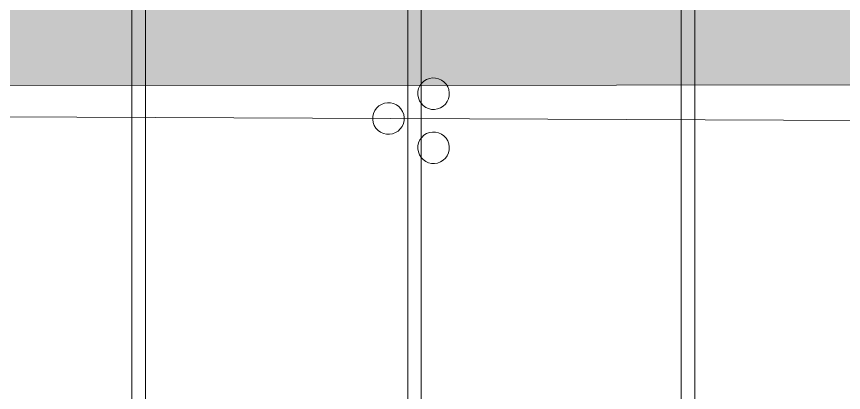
# Model space of a CAD drawing. Header units: inches. Extents: x -10671 to 1761, y -674 to 7170.
# Drawn here: x -8331.2 to -7963.9, y 5463.4 to 5630.2 of the extents above; entities that cross this region are included whole.
import ezdxf

# ---------------------------------------------------------------- set-up
doc = ezdxf.new("R2010")
doc.units = ezdxf.units.IN
doc.header["$LTSCALE"] = 19.2
doc.header["$MEASUREMENT"] = 0
doc.layers.add('Venue-Ceiling-HVAC', color=7, linetype='Continuous', lineweight=5, true_color=0xbbbbbb)
doc.layers.add('Venue-Rigging Steel-High', color=7, linetype='Continuous', lineweight=5, true_color=0x800000)
doc.layers.add('Venue-Ceiling-Lights', color=7, linetype='Continuous', lineweight=5)
doc.layers.add('Venue-Ceiling-Lights Circuits', color=7, linetype='Continuous', lineweight=5)

# ---------------------------------------------------------------- blocks, each defined once
blk = doc.blocks.new('Group-1320-1')
at = {"layer": 'Venue-Ceiling-Lights', "color": 12, "linetype": 'Continuous', "lineweight": 5, "true_color": 0xdd0000}
for points, invisible_edges in [([(-8152.96, 5595.51, 372.05), (-8150.24, 5601.52, 372.05), (-8146.44, 5602.95, 372.05), (-8152.96, 5595.51, 372.05)], 15), ([(-8145.52, 5588.98, 372.05), (-8152.96, 5595.51, 372.05), (-8146.44, 5602.95, 372.05), (-8145.52, 5588.98, 372.05)], 15), ([(-8146.44, 5602.95, 360.05), (-8150.24, 5601.52, 360.05), (-8152.96, 5595.51, 360.05), (-8146.44, 5602.95, 360.05)], 15), ([(-8138.99, 5596.42, 360.05), (-8146.44, 5602.95, 360.05), (-8152.96, 5595.51, 360.05), (-8138.99, 5596.42, 360.05)], 15), ([(-8150.24, 5601.52, 372.05), (-8149.08, 5602.24, 372.05), (-8146.44, 5602.95, 372.05), (-8150.24, 5601.52, 372.05)], 14), ([(-8146.44, 5602.95, 360.05), (-8149.08, 5602.24, 360.05), (-8150.24, 5601.52, 360.05), (-8146.44, 5602.95, 360.05)], 13), ([(-8149.08, 5602.24, 372.05), (-8147.79, 5602.73, 372.05), (-8146.44, 5602.95, 372.05), (-8149.08, 5602.24, 372.05)], 12), ([(-8146.44, 5602.95, 360.05), (-8147.79, 5602.73, 360.05), (-8149.08, 5602.24, 360.05), (-8146.44, 5602.95, 360.05)], 12), ([(-8146.44, 5602.95, 372.05), (-8145.07, 5602.91, 372.05), (-8142.48, 5602.03, 372.05), (-8146.44, 5602.95, 372.05)], 14), ([(-8146.44, 5602.95, 372.05), (-8142.48, 5602.03, 372.05), (-8140.43, 5600.23, 372.05), (-8146.44, 5602.95, 372.05)], 15), ([(-8146.44, 5602.95, 372.05), (-8140.43, 5600.23, 372.05), (-8138.99, 5596.42, 372.05), (-8146.44, 5602.95, 372.05)], 15), ([(-8146.44, 5602.95, 372.05), (-8138.99, 5596.42, 372.05), (-8145.52, 5588.98, 372.05), (-8146.44, 5602.95, 372.05)], 15), ([(-8142.48, 5602.03, 360.05), (-8145.07, 5602.91, 360.05), (-8146.44, 5602.95, 360.05), (-8142.48, 5602.03, 360.05)], 13), ([(-8140.43, 5600.23, 360.05), (-8142.48, 5602.03, 360.05), (-8146.44, 5602.95, 360.05), (-8140.43, 5600.23, 360.05)], 15), ([(-8138.99, 5596.42, 360.05), (-8140.43, 5600.23, 360.05), (-8146.44, 5602.95, 360.05), (-8138.99, 5596.42, 360.05)], 15), ([(-8145.07, 5602.91, 372.05), (-8143.73, 5602.6, 372.05), (-8142.48, 5602.03, 372.05), (-8145.07, 5602.91, 372.05)], 12), ([(-8142.48, 5602.03, 360.05), (-8143.73, 5602.6, 360.05), (-8145.07, 5602.91, 360.05), (-8142.48, 5602.03, 360.05)], 12), ([(-8152.96, 5595.51, 372.05), (-8152.04, 5599.47, 372.05), (-8150.24, 5601.52, 372.05), (-8152.96, 5595.51, 372.05)], 15), ([(-8150.24, 5601.52, 360.05), (-8152.04, 5599.47, 360.05), (-8152.96, 5595.51, 360.05), (-8150.24, 5601.52, 360.05)], 15), ([(-8152.96, 5595.51, 372.05), (-8152.92, 5596.88, 372.05), (-8152.04, 5599.47, 372.05), (-8152.96, 5595.51, 372.05)], 14), ([(-8152.04, 5599.47, 360.05), (-8152.92, 5596.88, 360.05), (-8152.96, 5595.51, 360.05), (-8152.04, 5599.47, 360.05)], 13), ([(-8152.92, 5596.88, 372.05), (-8152.61, 5598.22, 372.05), (-8152.04, 5599.47, 372.05), (-8152.92, 5596.88, 372.05)], 12), ([(-8152.04, 5599.47, 360.05), (-8152.61, 5598.22, 360.05), (-8152.92, 5596.88, 360.05), (-8152.04, 5599.47, 360.05)], 12), ([(-8152.04, 5599.47, 372.05), (-8151.24, 5600.58, 372.05), (-8150.24, 5601.52, 372.05), (-8152.04, 5599.47, 372.05)], 12), ([(-8150.24, 5601.52, 360.05), (-8151.24, 5600.58, 360.05), (-8152.04, 5599.47, 360.05), (-8150.24, 5601.52, 360.05)], 12), ([(-8142.48, 5602.03, 372.05), (-8141.36, 5601.23, 372.05), (-8140.43, 5600.23, 372.05), (-8142.48, 5602.03, 372.05)], 12), ([(-8140.43, 5600.23, 360.05), (-8141.36, 5601.23, 360.05), (-8142.48, 5602.03, 360.05), (-8140.43, 5600.23, 360.05)], 12), ([(-8140.43, 5600.23, 372.05), (-8139.7, 5599.06, 372.05), (-8138.99, 5596.42, 372.05), (-8140.43, 5600.23, 372.05)], 14), ([(-8138.99, 5596.42, 360.05), (-8139.7, 5599.06, 360.05), (-8140.43, 5600.23, 360.05), (-8138.99, 5596.42, 360.05)], 13), ([(-8139.7, 5599.06, 372.05), (-8139.22, 5597.78, 372.05), (-8138.99, 5596.42, 372.05), (-8139.7, 5599.06, 372.05)], 12), ([(-8138.99, 5596.42, 360.05), (-8139.22, 5597.78, 360.05), (-8139.7, 5599.06, 360.05), (-8138.99, 5596.42, 360.05)], 12), ([(-8152.96, 5595.51, 360.05), (-8145.52, 5588.98, 360.05), (-8138.99, 5596.42, 360.05), (-8152.96, 5595.51, 360.05)], 15), ([(-8152.26, 5592.87, 372.05), (-8152.74, 5594.15, 372.05), (-8152.96, 5595.51, 372.05), (-8152.26, 5592.87, 372.05)], 12), ([(-8151.53, 5591.71, 372.05), (-8152.26, 5592.87, 372.05), (-8152.96, 5595.51, 372.05), (-8151.53, 5591.71, 372.05)], 14), ([(-8145.52, 5588.98, 372.05), (-8151.53, 5591.71, 372.05), (-8152.96, 5595.51, 372.05), (-8145.52, 5588.98, 372.05)], 15), ([(-8152.96, 5595.51, 360.05), (-8152.74, 5594.15, 360.05), (-8152.26, 5592.87, 360.05), (-8152.96, 5595.51, 360.05)], 12), ([(-8152.96, 5595.51, 360.05), (-8152.26, 5592.87, 360.05), (-8151.53, 5591.71, 360.05), (-8152.96, 5595.51, 360.05)], 13), ([(-8152.96, 5595.51, 360.05), (-8151.53, 5591.71, 360.05), (-8145.52, 5588.98, 360.05), (-8152.96, 5595.51, 360.05)], 15), ([(-8138.99, 5596.42, 372.05), (-8141.72, 5590.41, 372.05), (-8145.52, 5588.98, 372.05), (-8138.99, 5596.42, 372.05)], 15), ([(-8145.52, 5588.98, 360.05), (-8141.72, 5590.41, 360.05), (-8138.99, 5596.42, 360.05), (-8145.52, 5588.98, 360.05)], 15), ([(-8138.99, 5596.42, 372.05), (-8139.92, 5592.47, 372.05), (-8141.72, 5590.41, 372.05), (-8138.99, 5596.42, 372.05)], 15), ([(-8141.72, 5590.41, 360.05), (-8139.92, 5592.47, 360.05), (-8138.99, 5596.42, 360.05), (-8141.72, 5590.41, 360.05)], 15), ([(-8138.99, 5596.42, 372.05), (-8139.04, 5595.05, 372.05), (-8139.92, 5592.47, 372.05), (-8138.99, 5596.42, 372.05)], 14), ([(-8139.92, 5592.47, 360.05), (-8139.04, 5595.05, 360.05), (-8138.99, 5596.42, 360.05), (-8139.92, 5592.47, 360.05)], 13), ([(-8173, 5584.51, 372.05), (-8170.28, 5590.52, 372.05), (-8166.47, 5591.95, 372.05), (-8173, 5584.51, 372.05)], 15), ([(-8165.56, 5577.98, 372.05), (-8173, 5584.51, 372.05), (-8166.47, 5591.95, 372.05), (-8165.56, 5577.98, 372.05)], 15), ([(-8166.47, 5591.95, 360.05), (-8170.28, 5590.52, 360.05), (-8173, 5584.51, 360.05), (-8166.47, 5591.95, 360.05)], 15), ([(-8159.03, 5585.42, 360.05), (-8166.47, 5591.95, 360.05), (-8173, 5584.51, 360.05), (-8159.03, 5585.42, 360.05)], 15), ([(-8170.28, 5590.52, 372.05), (-8169.11, 5591.24, 372.05), (-8166.47, 5591.95, 372.05), (-8170.28, 5590.52, 372.05)], 14), ([(-8166.47, 5591.95, 360.05), (-8169.11, 5591.24, 360.05), (-8170.28, 5590.52, 360.05), (-8166.47, 5591.95, 360.05)], 13), ([(-8169.11, 5591.24, 372.05), (-8167.83, 5591.73, 372.05), (-8166.47, 5591.95, 372.05), (-8169.11, 5591.24, 372.05)], 12), ([(-8166.47, 5591.95, 360.05), (-8167.83, 5591.73, 360.05), (-8169.11, 5591.24, 360.05), (-8166.47, 5591.95, 360.05)], 12), ([(-8166.47, 5591.95, 372.05), (-8165.1, 5591.91, 372.05), (-8162.51, 5591.03, 372.05), (-8166.47, 5591.95, 372.05)], 14), ([(-8166.47, 5591.95, 372.05), (-8162.51, 5591.03, 372.05), (-8160.46, 5589.23, 372.05), (-8166.47, 5591.95, 372.05)], 15), ([(-8166.47, 5591.95, 372.05), (-8160.46, 5589.23, 372.05), (-8159.03, 5585.42, 372.05), (-8166.47, 5591.95, 372.05)], 15), ([(-8166.47, 5591.95, 372.05), (-8159.03, 5585.42, 372.05), (-8165.56, 5577.98, 372.05), (-8166.47, 5591.95, 372.05)], 15), ([(-8162.51, 5591.03, 360.05), (-8165.1, 5591.91, 360.05), (-8166.47, 5591.95, 360.05), (-8162.51, 5591.03, 360.05)], 13), ([(-8160.46, 5589.23, 360.05), (-8162.51, 5591.03, 360.05), (-8166.47, 5591.95, 360.05), (-8160.46, 5589.23, 360.05)], 15), ([(-8159.03, 5585.42, 360.05), (-8160.46, 5589.23, 360.05), (-8166.47, 5591.95, 360.05), (-8159.03, 5585.42, 360.05)], 15), ([(-8165.1, 5591.91, 372.05), (-8163.76, 5591.6, 372.05), (-8162.51, 5591.03, 372.05), (-8165.1, 5591.91, 372.05)], 12), ([(-8162.51, 5591.03, 360.05), (-8163.76, 5591.6, 360.05), (-8165.1, 5591.91, 360.05), (-8162.51, 5591.03, 360.05)], 12), ([(-8149.48, 5589.9, 372.05), (-8150.59, 5590.7, 372.05), (-8151.53, 5591.71, 372.05), (-8149.48, 5589.9, 372.05)], 12), ([(-8145.52, 5588.98, 372.05), (-8149.48, 5589.9, 372.05), (-8151.53, 5591.71, 372.05), (-8145.52, 5588.98, 372.05)], 15), ([(-8151.53, 5591.71, 360.05), (-8150.59, 5590.7, 360.05), (-8149.48, 5589.9, 360.05), (-8151.53, 5591.71, 360.05)], 12), ([(-8151.53, 5591.71, 360.05), (-8149.48, 5589.9, 360.05), (-8145.52, 5588.98, 360.05), (-8151.53, 5591.71, 360.05)], 15), ([(-8139.92, 5592.47, 372.05), (-8140.72, 5591.35, 372.05), (-8141.72, 5590.41, 372.05), (-8139.92, 5592.47, 372.05)], 12), ([(-8141.72, 5590.41, 360.05), (-8140.72, 5591.35, 360.05), (-8139.92, 5592.47, 360.05), (-8141.72, 5590.41, 360.05)], 12), ([(-8139.04, 5595.05, 372.05), (-8139.35, 5593.72, 372.05), (-8139.92, 5592.47, 372.05), (-8139.04, 5595.05, 372.05)], 12), ([(-8139.92, 5592.47, 360.05), (-8139.35, 5593.72, 360.05), (-8139.04, 5595.05, 360.05), (-8139.92, 5592.47, 360.05)], 12), ([(-8173, 5584.51, 372.05), (-8172.08, 5588.47, 372.05), (-8170.28, 5590.52, 372.05), (-8173, 5584.51, 372.05)], 15), ([(-8170.28, 5590.52, 360.05), (-8172.08, 5588.47, 360.05), (-8173, 5584.51, 360.05), (-8170.28, 5590.52, 360.05)], 15), ([(-8173, 5584.51, 372.05), (-8172.95, 5585.88, 372.05), (-8172.08, 5588.47, 372.05), (-8173, 5584.51, 372.05)], 14), ([(-8172.08, 5588.47, 360.05), (-8172.95, 5585.88, 360.05), (-8173, 5584.51, 360.05), (-8172.08, 5588.47, 360.05)], 13), ([(-8172.95, 5585.88, 372.05), (-8172.64, 5587.22, 372.05), (-8172.08, 5588.47, 372.05), (-8172.95, 5585.88, 372.05)], 12), ([(-8172.08, 5588.47, 360.05), (-8172.64, 5587.22, 360.05), (-8172.95, 5585.88, 360.05), (-8172.08, 5588.47, 360.05)], 12), ([(-8172.08, 5588.47, 372.05), (-8171.28, 5589.58, 372.05), (-8170.28, 5590.52, 372.05), (-8172.08, 5588.47, 372.05)], 12), ([(-8170.28, 5590.52, 360.05), (-8171.28, 5589.58, 360.05), (-8172.08, 5588.47, 360.05), (-8170.28, 5590.52, 360.05)], 12), ([(-8162.51, 5591.03, 372.05), (-8161.4, 5590.23, 372.05), (-8160.46, 5589.23, 372.05), (-8162.51, 5591.03, 372.05)], 12), ([(-8160.46, 5589.23, 360.05), (-8161.4, 5590.23, 360.05), (-8162.51, 5591.03, 360.05), (-8160.46, 5589.23, 360.05)], 12), ([(-8160.46, 5589.23, 372.05), (-8159.74, 5588.06, 372.05), (-8159.03, 5585.42, 372.05), (-8160.46, 5589.23, 372.05)], 14), ([(-8159.03, 5585.42, 360.05), (-8159.74, 5588.06, 360.05), (-8160.46, 5589.23, 360.05), (-8159.03, 5585.42, 360.05)], 13), ([(-8159.74, 5588.06, 372.05), (-8159.25, 5586.78, 372.05), (-8159.03, 5585.42, 372.05), (-8159.74, 5588.06, 372.05)], 12), ([(-8159.03, 5585.42, 360.05), (-8159.25, 5586.78, 360.05), (-8159.74, 5588.06, 360.05), (-8159.03, 5585.42, 360.05)], 12), ([(-8146.89, 5589.03, 372.05), (-8148.23, 5589.34, 372.05), (-8149.48, 5589.9, 372.05), (-8146.89, 5589.03, 372.05)], 12), ([(-8145.52, 5588.98, 372.05), (-8146.89, 5589.03, 372.05), (-8149.48, 5589.9, 372.05), (-8145.52, 5588.98, 372.05)], 14), ([(-8149.48, 5589.9, 360.05), (-8148.23, 5589.34, 360.05), (-8146.89, 5589.03, 360.05), (-8149.48, 5589.9, 360.05)], 12), ([(-8149.48, 5589.9, 360.05), (-8146.89, 5589.03, 360.05), (-8145.52, 5588.98, 360.05), (-8149.48, 5589.9, 360.05)], 13), ([(-8141.72, 5590.41, 372.05), (-8142.88, 5589.69, 372.05), (-8145.52, 5588.98, 372.05), (-8141.72, 5590.41, 372.05)], 14), ([(-8145.52, 5588.98, 360.05), (-8142.88, 5589.69, 360.05), (-8141.72, 5590.41, 360.05), (-8145.52, 5588.98, 360.05)], 13), ([(-8142.88, 5589.69, 372.05), (-8144.17, 5589.21, 372.05), (-8145.52, 5588.98, 372.05), (-8142.88, 5589.69, 372.05)], 12), ([(-8145.52, 5588.98, 360.05), (-8144.17, 5589.21, 360.05), (-8142.88, 5589.69, 360.05), (-8145.52, 5588.98, 360.05)], 12), ([(-8173, 5584.51, 360.05), (-8165.56, 5577.98, 360.05), (-8159.03, 5585.42, 360.05), (-8173, 5584.51, 360.05)], 15), ([(-8172.29, 5581.87, 372.05), (-8172.78, 5583.15, 372.05), (-8173, 5584.51, 372.05), (-8172.29, 5581.87, 372.05)], 12), ([(-8171.57, 5580.71, 372.05), (-8172.29, 5581.87, 372.05), (-8173, 5584.51, 372.05), (-8171.57, 5580.71, 372.05)], 14), ([(-8165.56, 5577.98, 372.05), (-8171.57, 5580.71, 372.05), (-8173, 5584.51, 372.05), (-8165.56, 5577.98, 372.05)], 15), ([(-8173, 5584.51, 360.05), (-8172.78, 5583.15, 360.05), (-8172.29, 5581.87, 360.05), (-8173, 5584.51, 360.05)], 12), ([(-8173, 5584.51, 360.05), (-8172.29, 5581.87, 360.05), (-8171.57, 5580.71, 360.05), (-8173, 5584.51, 360.05)], 13), ([(-8173, 5584.51, 360.05), (-8171.57, 5580.71, 360.05), (-8165.56, 5577.98, 360.05), (-8173, 5584.51, 360.05)], 15), ([(-8159.03, 5585.42, 372.05), (-8161.75, 5579.41, 372.05), (-8165.56, 5577.98, 372.05), (-8159.03, 5585.42, 372.05)], 15), ([(-8165.56, 5577.98, 360.05), (-8161.75, 5579.41, 360.05), (-8159.03, 5585.42, 360.05), (-8165.56, 5577.98, 360.05)], 15), ([(-8159.03, 5585.42, 372.05), (-8159.95, 5581.47, 372.05), (-8161.75, 5579.41, 372.05), (-8159.03, 5585.42, 372.05)], 15), ([(-8161.75, 5579.41, 360.05), (-8159.95, 5581.47, 360.05), (-8159.03, 5585.42, 360.05), (-8161.75, 5579.41, 360.05)], 15), ([(-8159.03, 5585.42, 372.05), (-8159.07, 5584.05, 372.05), (-8159.95, 5581.47, 372.05), (-8159.03, 5585.42, 372.05)], 14), ([(-8159.95, 5581.47, 360.05), (-8159.07, 5584.05, 360.05), (-8159.03, 5585.42, 360.05), (-8159.95, 5581.47, 360.05)], 13), ([(-8169.51, 5578.9, 372.05), (-8170.63, 5579.7, 372.05), (-8171.57, 5580.71, 372.05), (-8169.51, 5578.9, 372.05)], 12), ([(-8165.56, 5577.98, 372.05), (-8169.51, 5578.9, 372.05), (-8171.57, 5580.71, 372.05), (-8165.56, 5577.98, 372.05)], 15), ([(-8171.57, 5580.71, 360.05), (-8170.63, 5579.7, 360.05), (-8169.51, 5578.9, 360.05), (-8171.57, 5580.71, 360.05)], 12), ([(-8171.57, 5580.71, 360.05), (-8169.51, 5578.9, 360.05), (-8165.56, 5577.98, 360.05), (-8171.57, 5580.71, 360.05)], 15), ([(-8159.95, 5581.47, 372.05), (-8160.75, 5580.35, 372.05), (-8161.75, 5579.41, 372.05), (-8159.95, 5581.47, 372.05)], 12), ([(-8161.75, 5579.41, 360.05), (-8160.75, 5580.35, 360.05), (-8159.95, 5581.47, 360.05), (-8161.75, 5579.41, 360.05)], 12), ([(-8159.07, 5584.05, 372.05), (-8159.39, 5582.72, 372.05), (-8159.95, 5581.47, 372.05), (-8159.07, 5584.05, 372.05)], 12), ([(-8159.95, 5581.47, 360.05), (-8159.39, 5582.72, 360.05), (-8159.07, 5584.05, 360.05), (-8159.95, 5581.47, 360.05)], 12), ([(-8166.93, 5578.03, 372.05), (-8168.26, 5578.34, 372.05), (-8169.51, 5578.9, 372.05), (-8166.93, 5578.03, 372.05)], 12), ([(-8165.56, 5577.98, 372.05), (-8166.93, 5578.03, 372.05), (-8169.51, 5578.9, 372.05), (-8165.56, 5577.98, 372.05)], 14), ([(-8169.51, 5578.9, 360.05), (-8168.26, 5578.34, 360.05), (-8166.93, 5578.03, 360.05), (-8169.51, 5578.9, 360.05)], 12), ([(-8169.51, 5578.9, 360.05), (-8166.93, 5578.03, 360.05), (-8165.56, 5577.98, 360.05), (-8169.51, 5578.9, 360.05)], 13), ([(-8161.75, 5579.41, 372.05), (-8162.92, 5578.69, 372.05), (-8165.56, 5577.98, 372.05), (-8161.75, 5579.41, 372.05)], 14), ([(-8165.56, 5577.98, 360.05), (-8162.92, 5578.69, 360.05), (-8161.75, 5579.41, 360.05), (-8165.56, 5577.98, 360.05)], 13), ([(-8162.92, 5578.69, 372.05), (-8164.2, 5578.21, 372.05), (-8165.56, 5577.98, 372.05), (-8162.92, 5578.69, 372.05)], 12), ([(-8165.56, 5577.98, 360.05), (-8164.2, 5578.21, 360.05), (-8162.92, 5578.69, 360.05), (-8165.56, 5577.98, 360.05)], 12), ([(-8152.96, 5571.51, 372.05), (-8150.24, 5577.52, 372.05), (-8146.44, 5578.95, 372.05), (-8152.96, 5571.51, 372.05)], 15), ([(-8145.52, 5564.98, 372.05), (-8152.96, 5571.51, 372.05), (-8146.44, 5578.95, 372.05), (-8145.52, 5564.98, 372.05)], 15), ([(-8146.44, 5578.95, 360.05), (-8150.24, 5577.52, 360.05), (-8152.96, 5571.51, 360.05), (-8146.44, 5578.95, 360.05)], 15), ([(-8138.99, 5572.42, 360.05), (-8146.44, 5578.95, 360.05), (-8152.96, 5571.51, 360.05), (-8138.99, 5572.42, 360.05)], 15), ([(-8152.96, 5571.51, 372.05), (-8152.04, 5575.47, 372.05), (-8150.24, 5577.52, 372.05), (-8152.96, 5571.51, 372.05)], 15), ([(-8150.24, 5577.52, 360.05), (-8152.04, 5575.47, 360.05), (-8152.96, 5571.51, 360.05), (-8150.24, 5577.52, 360.05)], 15), ([(-8152.04, 5575.47, 372.05), (-8151.24, 5576.58, 372.05), (-8150.24, 5577.52, 372.05), (-8152.04, 5575.47, 372.05)], 12), ([(-8150.24, 5577.52, 360.05), (-8151.24, 5576.58, 360.05), (-8152.04, 5575.47, 360.05), (-8150.24, 5577.52, 360.05)], 12), ([(-8150.24, 5577.52, 372.05), (-8149.08, 5578.24, 372.05), (-8146.44, 5578.95, 372.05), (-8150.24, 5577.52, 372.05)], 14), ([(-8146.44, 5578.95, 360.05), (-8149.08, 5578.24, 360.05), (-8150.24, 5577.52, 360.05), (-8146.44, 5578.95, 360.05)], 13), ([(-8149.08, 5578.24, 372.05), (-8147.79, 5578.73, 372.05), (-8146.44, 5578.95, 372.05), (-8149.08, 5578.24, 372.05)], 12), ([(-8146.44, 5578.95, 360.05), (-8147.79, 5578.73, 360.05), (-8149.08, 5578.24, 360.05), (-8146.44, 5578.95, 360.05)], 12), ([(-8146.44, 5578.95, 372.05), (-8145.07, 5578.91, 372.05), (-8142.48, 5578.03, 372.05), (-8146.44, 5578.95, 372.05)], 14), ([(-8146.44, 5578.95, 372.05), (-8142.48, 5578.03, 372.05), (-8140.43, 5576.23, 372.05), (-8146.44, 5578.95, 372.05)], 15), ([(-8146.44, 5578.95, 372.05), (-8140.43, 5576.23, 372.05), (-8138.99, 5572.42, 372.05), (-8146.44, 5578.95, 372.05)], 15), ([(-8146.44, 5578.95, 372.05), (-8138.99, 5572.42, 372.05), (-8145.52, 5564.98, 372.05), (-8146.44, 5578.95, 372.05)], 15), ([(-8142.48, 5578.03, 360.05), (-8145.07, 5578.91, 360.05), (-8146.44, 5578.95, 360.05), (-8142.48, 5578.03, 360.05)], 13), ([(-8140.43, 5576.23, 360.05), (-8142.48, 5578.03, 360.05), (-8146.44, 5578.95, 360.05), (-8140.43, 5576.23, 360.05)], 15), ([(-8138.99, 5572.42, 360.05), (-8140.43, 5576.23, 360.05), (-8146.44, 5578.95, 360.05), (-8138.99, 5572.42, 360.05)], 15), ([(-8145.07, 5578.91, 372.05), (-8143.73, 5578.6, 372.05), (-8142.48, 5578.03, 372.05), (-8145.07, 5578.91, 372.05)], 12), ([(-8142.48, 5578.03, 360.05), (-8143.73, 5578.6, 360.05), (-8145.07, 5578.91, 360.05), (-8142.48, 5578.03, 360.05)], 12), ([(-8142.48, 5578.03, 372.05), (-8141.36, 5577.23, 372.05), (-8140.43, 5576.23, 372.05), (-8142.48, 5578.03, 372.05)], 12), ([(-8140.43, 5576.23, 360.05), (-8141.36, 5577.23, 360.05), (-8142.48, 5578.03, 360.05), (-8140.43, 5576.23, 360.05)], 12), ([(-8152.96, 5571.51, 372.05), (-8152.92, 5572.88, 372.05), (-8152.04, 5575.47, 372.05), (-8152.96, 5571.51, 372.05)], 14), ([(-8152.04, 5575.47, 360.05), (-8152.92, 5572.88, 360.05), (-8152.96, 5571.51, 360.05), (-8152.04, 5575.47, 360.05)], 13), ([(-8152.92, 5572.88, 372.05), (-8152.61, 5574.22, 372.05), (-8152.04, 5575.47, 372.05), (-8152.92, 5572.88, 372.05)], 12), ([(-8152.04, 5575.47, 360.05), (-8152.61, 5574.22, 360.05), (-8152.92, 5572.88, 360.05), (-8152.04, 5575.47, 360.05)], 12), ([(-8140.43, 5576.23, 372.05), (-8139.7, 5575.06, 372.05), (-8138.99, 5572.42, 372.05), (-8140.43, 5576.23, 372.05)], 14), ([(-8138.99, 5572.42, 360.05), (-8139.7, 5575.06, 360.05), (-8140.43, 5576.23, 360.05), (-8138.99, 5572.42, 360.05)], 13), ([(-8139.7, 5575.06, 372.05), (-8139.22, 5573.78, 372.05), (-8138.99, 5572.42, 372.05), (-8139.7, 5575.06, 372.05)], 12), ([(-8138.99, 5572.42, 360.05), (-8139.22, 5573.78, 360.05), (-8139.7, 5575.06, 360.05), (-8138.99, 5572.42, 360.05)], 12), ([(-8152.96, 5571.51, 360.05), (-8145.52, 5564.98, 360.05), (-8138.99, 5572.42, 360.05), (-8152.96, 5571.51, 360.05)], 15), ([(-8152.26, 5568.87, 372.05), (-8152.74, 5570.15, 372.05), (-8152.96, 5571.51, 372.05), (-8152.26, 5568.87, 372.05)], 12), ([(-8151.53, 5567.71, 372.05), (-8152.26, 5568.87, 372.05), (-8152.96, 5571.51, 372.05), (-8151.53, 5567.71, 372.05)], 14), ([(-8145.52, 5564.98, 372.05), (-8151.53, 5567.71, 372.05), (-8152.96, 5571.51, 372.05), (-8145.52, 5564.98, 372.05)], 15), ([(-8152.96, 5571.51, 360.05), (-8152.74, 5570.15, 360.05), (-8152.26, 5568.87, 360.05), (-8152.96, 5571.51, 360.05)], 12), ([(-8152.96, 5571.51, 360.05), (-8152.26, 5568.87, 360.05), (-8151.53, 5567.71, 360.05), (-8152.96, 5571.51, 360.05)], 13), ([(-8152.96, 5571.51, 360.05), (-8151.53, 5567.71, 360.05), (-8145.52, 5564.98, 360.05), (-8152.96, 5571.51, 360.05)], 15), ([(-8138.99, 5572.42, 372.05), (-8141.72, 5566.41, 372.05), (-8145.52, 5564.98, 372.05), (-8138.99, 5572.42, 372.05)], 15), ([(-8145.52, 5564.98, 360.05), (-8141.72, 5566.41, 360.05), (-8138.99, 5572.42, 360.05), (-8145.52, 5564.98, 360.05)], 15), ([(-8138.99, 5572.42, 372.05), (-8139.92, 5568.47, 372.05), (-8141.72, 5566.41, 372.05), (-8138.99, 5572.42, 372.05)], 15), ([(-8141.72, 5566.41, 360.05), (-8139.92, 5568.47, 360.05), (-8138.99, 5572.42, 360.05), (-8141.72, 5566.41, 360.05)], 15), ([(-8138.99, 5572.42, 372.05), (-8139.04, 5571.05, 372.05), (-8139.92, 5568.47, 372.05), (-8138.99, 5572.42, 372.05)], 14), ([(-8139.92, 5568.47, 360.05), (-8139.04, 5571.05, 360.05), (-8138.99, 5572.42, 360.05), (-8139.92, 5568.47, 360.05)], 13), ([(-8139.04, 5571.05, 372.05), (-8139.35, 5569.72, 372.05), (-8139.92, 5568.47, 372.05), (-8139.04, 5571.05, 372.05)], 12), ([(-8139.92, 5568.47, 360.05), (-8139.35, 5569.72, 360.05), (-8139.04, 5571.05, 360.05), (-8139.92, 5568.47, 360.05)], 12), ([(-8149.48, 5565.9, 372.05), (-8150.59, 5566.7, 372.05), (-8151.53, 5567.71, 372.05), (-8149.48, 5565.9, 372.05)], 12), ([(-8145.52, 5564.98, 372.05), (-8149.48, 5565.9, 372.05), (-8151.53, 5567.71, 372.05), (-8145.52, 5564.98, 372.05)], 15), ([(-8151.53, 5567.71, 360.05), (-8150.59, 5566.7, 360.05), (-8149.48, 5565.9, 360.05), (-8151.53, 5567.71, 360.05)], 12), ([(-8151.53, 5567.71, 360.05), (-8149.48, 5565.9, 360.05), (-8145.52, 5564.98, 360.05), (-8151.53, 5567.71, 360.05)], 15), ([(-8146.89, 5565.03, 372.05), (-8148.23, 5565.34, 372.05), (-8149.48, 5565.9, 372.05), (-8146.89, 5565.03, 372.05)], 12), ([(-8145.52, 5564.98, 372.05), (-8146.89, 5565.03, 372.05), (-8149.48, 5565.9, 372.05), (-8145.52, 5564.98, 372.05)], 14), ([(-8149.48, 5565.9, 360.05), (-8148.23, 5565.34, 360.05), (-8146.89, 5565.03, 360.05), (-8149.48, 5565.9, 360.05)], 12), ([(-8149.48, 5565.9, 360.05), (-8146.89, 5565.03, 360.05), (-8145.52, 5564.98, 360.05), (-8149.48, 5565.9, 360.05)], 13), ([(-8141.72, 5566.41, 372.05), (-8142.88, 5565.69, 372.05), (-8145.52, 5564.98, 372.05), (-8141.72, 5566.41, 372.05)], 14), ([(-8145.52, 5564.98, 360.05), (-8142.88, 5565.69, 360.05), (-8141.72, 5566.41, 360.05), (-8145.52, 5564.98, 360.05)], 13), ([(-8139.92, 5568.47, 372.05), (-8140.72, 5567.35, 372.05), (-8141.72, 5566.41, 372.05), (-8139.92, 5568.47, 372.05)], 12), ([(-8141.72, 5566.41, 360.05), (-8140.72, 5567.35, 360.05), (-8139.92, 5568.47, 360.05), (-8141.72, 5566.41, 360.05)], 12), ([(-8142.88, 5565.69, 372.05), (-8144.17, 5565.21, 372.05), (-8145.52, 5564.98, 372.05), (-8142.88, 5565.69, 372.05)], 12), ([(-8145.52, 5564.98, 360.05), (-8144.17, 5565.21, 360.05), (-8142.88, 5565.69, 360.05), (-8145.52, 5564.98, 360.05)], 12)]:
    blk.add_3dface(points, dxfattribs=dict(at, invisible_edges=invisible_edges))
for points in [[(-8147.79, 5602.73, 372.05), (-8147.79, 5602.73, 360.05), (-8149.08, 5602.24, 360.05), (-8149.08, 5602.24, 372.05)], [(-8146.44, 5602.95, 372.05), (-8146.44, 5602.95, 360.05), (-8147.79, 5602.73, 360.05), (-8147.79, 5602.73, 372.05)], [(-8145.07, 5602.91, 372.05), (-8145.07, 5602.91, 360.05), (-8146.44, 5602.95, 360.05), (-8146.44, 5602.95, 372.05)], [(-8143.73, 5602.6, 372.05), (-8143.73, 5602.6, 360.05), (-8145.07, 5602.91, 360.05), (-8145.07, 5602.91, 372.05)], [(-8142.48, 5602.03, 372.05), (-8142.48, 5602.03, 360.05), (-8143.73, 5602.6, 360.05), (-8143.73, 5602.6, 372.05)], [(-8152.04, 5599.47, 372.05), (-8152.04, 5599.47, 360.05), (-8152.61, 5598.22, 360.05), (-8152.61, 5598.22, 372.05)], [(-8151.24, 5600.58, 372.05), (-8151.24, 5600.58, 360.05), (-8152.04, 5599.47, 360.05), (-8152.04, 5599.47, 372.05)], [(-8150.24, 5601.52, 372.05), (-8150.24, 5601.52, 360.05), (-8151.24, 5600.58, 360.05), (-8151.24, 5600.58, 372.05)], [(-8149.08, 5602.24, 372.05), (-8149.08, 5602.24, 360.05), (-8150.24, 5601.52, 360.05), (-8150.24, 5601.52, 372.05)], [(-8141.36, 5601.23, 372.05), (-8141.36, 5601.23, 360.05), (-8142.48, 5602.03, 360.05), (-8142.48, 5602.03, 372.05)], [(-8140.43, 5600.23, 372.05), (-8140.43, 5600.23, 360.05), (-8141.36, 5601.23, 360.05), (-8141.36, 5601.23, 372.05)], [(-8139.7, 5599.06, 372.05), (-8139.7, 5599.06, 360.05), (-8140.43, 5600.23, 360.05), (-8140.43, 5600.23, 372.05)], [(-8139.22, 5597.78, 372.05), (-8139.22, 5597.78, 360.05), (-8139.7, 5599.06, 360.05), (-8139.7, 5599.06, 372.05)], [(-8152.92, 5596.88, 372.05), (-8152.92, 5596.88, 360.05), (-8152.96, 5595.51, 360.05), (-8152.96, 5595.51, 372.05)], [(-8152.96, 5595.51, 372.05), (-8152.96, 5595.51, 360.05), (-8152.74, 5594.15, 360.05), (-8152.74, 5594.15, 372.05)], [(-8152.61, 5598.22, 372.05), (-8152.61, 5598.22, 360.05), (-8152.92, 5596.88, 360.05), (-8152.92, 5596.88, 372.05)], [(-8138.99, 5596.42, 372.05), (-8138.99, 5596.42, 360.05), (-8139.22, 5597.78, 360.05), (-8139.22, 5597.78, 372.05)], [(-8139.04, 5595.05, 372.05), (-8139.04, 5595.05, 360.05), (-8138.99, 5596.42, 360.05), (-8138.99, 5596.42, 372.05)], [(-8167.83, 5591.73, 372.05), (-8167.83, 5591.73, 360.05), (-8169.11, 5591.24, 360.05), (-8169.11, 5591.24, 372.05)], [(-8166.47, 5591.95, 372.05), (-8166.47, 5591.95, 360.05), (-8167.83, 5591.73, 360.05), (-8167.83, 5591.73, 372.05)], [(-8165.1, 5591.91, 372.05), (-8165.1, 5591.91, 360.05), (-8166.47, 5591.95, 360.05), (-8166.47, 5591.95, 372.05)], [(-8163.76, 5591.6, 372.05), (-8163.76, 5591.6, 360.05), (-8165.1, 5591.91, 360.05), (-8165.1, 5591.91, 372.05)], [(-8162.51, 5591.03, 372.05), (-8162.51, 5591.03, 360.05), (-8163.76, 5591.6, 360.05), (-8163.76, 5591.6, 372.05)], [(-8152.74, 5594.15, 372.05), (-8152.74, 5594.15, 360.05), (-8152.26, 5592.87, 360.05), (-8152.26, 5592.87, 372.05)], [(-8152.26, 5592.87, 372.05), (-8152.26, 5592.87, 360.05), (-8151.53, 5591.71, 360.05), (-8151.53, 5591.71, 372.05)], [(-8151.53, 5591.71, 372.05), (-8151.53, 5591.71, 360.05), (-8150.59, 5590.7, 360.05), (-8150.59, 5590.7, 372.05)], [(-8140.72, 5591.35, 372.05), (-8140.72, 5591.35, 360.05), (-8139.92, 5592.47, 360.05), (-8139.92, 5592.47, 372.05)], [(-8139.92, 5592.47, 372.05), (-8139.92, 5592.47, 360.05), (-8139.35, 5593.72, 360.05), (-8139.35, 5593.72, 372.05)], [(-8139.35, 5593.72, 372.05), (-8139.35, 5593.72, 360.05), (-8139.04, 5595.05, 360.05), (-8139.04, 5595.05, 372.05)], [(-8172.08, 5588.47, 372.05), (-8172.08, 5588.47, 360.05), (-8172.64, 5587.22, 360.05), (-8172.64, 5587.22, 372.05)], [(-8171.28, 5589.58, 372.05), (-8171.28, 5589.58, 360.05), (-8172.08, 5588.47, 360.05), (-8172.08, 5588.47, 372.05)], [(-8170.28, 5590.52, 372.05), (-8170.28, 5590.52, 360.05), (-8171.28, 5589.58, 360.05), (-8171.28, 5589.58, 372.05)], [(-8169.11, 5591.24, 372.05), (-8169.11, 5591.24, 360.05), (-8170.28, 5590.52, 360.05), (-8170.28, 5590.52, 372.05)], [(-8161.4, 5590.23, 372.05), (-8161.4, 5590.23, 360.05), (-8162.51, 5591.03, 360.05), (-8162.51, 5591.03, 372.05)], [(-8160.46, 5589.23, 372.05), (-8160.46, 5589.23, 360.05), (-8161.4, 5590.23, 360.05), (-8161.4, 5590.23, 372.05)], [(-8159.74, 5588.06, 372.05), (-8159.74, 5588.06, 360.05), (-8160.46, 5589.23, 360.05), (-8160.46, 5589.23, 372.05)], [(-8159.25, 5586.78, 372.05), (-8159.25, 5586.78, 360.05), (-8159.74, 5588.06, 360.05), (-8159.74, 5588.06, 372.05)], [(-8150.59, 5590.7, 372.05), (-8150.59, 5590.7, 360.05), (-8149.48, 5589.9, 360.05), (-8149.48, 5589.9, 372.05)], [(-8149.48, 5589.9, 372.05), (-8149.48, 5589.9, 360.05), (-8148.23, 5589.34, 360.05), (-8148.23, 5589.34, 372.05)], [(-8148.23, 5589.34, 372.05), (-8148.23, 5589.34, 360.05), (-8146.89, 5589.03, 360.05), (-8146.89, 5589.03, 372.05)], [(-8146.89, 5589.03, 372.05), (-8146.89, 5589.03, 360.05), (-8145.52, 5588.98, 360.05), (-8145.52, 5588.98, 372.05)], [(-8145.52, 5588.98, 372.05), (-8145.52, 5588.98, 360.05), (-8144.17, 5589.21, 360.05), (-8144.17, 5589.21, 372.05)], [(-8144.17, 5589.21, 372.05), (-8144.17, 5589.21, 360.05), (-8142.88, 5589.69, 360.05), (-8142.88, 5589.69, 372.05)], [(-8142.88, 5589.69, 372.05), (-8142.88, 5589.69, 360.05), (-8141.72, 5590.41, 360.05), (-8141.72, 5590.41, 372.05)], [(-8141.72, 5590.41, 372.05), (-8141.72, 5590.41, 360.05), (-8140.72, 5591.35, 360.05), (-8140.72, 5591.35, 372.05)], [(-8172.95, 5585.88, 372.05), (-8172.95, 5585.88, 360.05), (-8173, 5584.51, 360.05), (-8173, 5584.51, 372.05)], [(-8173, 5584.51, 372.05), (-8173, 5584.51, 360.05), (-8172.78, 5583.15, 360.05), (-8172.78, 5583.15, 372.05)], [(-8172.64, 5587.22, 372.05), (-8172.64, 5587.22, 360.05), (-8172.95, 5585.88, 360.05), (-8172.95, 5585.88, 372.05)], [(-8159.03, 5585.42, 372.05), (-8159.03, 5585.42, 360.05), (-8159.25, 5586.78, 360.05), (-8159.25, 5586.78, 372.05)], [(-8159.07, 5584.05, 372.05), (-8159.07, 5584.05, 360.05), (-8159.03, 5585.42, 360.05), (-8159.03, 5585.42, 372.05)], [(-8172.78, 5583.15, 372.05), (-8172.78, 5583.15, 360.05), (-8172.29, 5581.87, 360.05), (-8172.29, 5581.87, 372.05)], [(-8172.29, 5581.87, 372.05), (-8172.29, 5581.87, 360.05), (-8171.57, 5580.71, 360.05), (-8171.57, 5580.71, 372.05)], [(-8171.57, 5580.71, 372.05), (-8171.57, 5580.71, 360.05), (-8170.63, 5579.7, 360.05), (-8170.63, 5579.7, 372.05)], [(-8160.75, 5580.35, 372.05), (-8160.75, 5580.35, 360.05), (-8159.95, 5581.47, 360.05), (-8159.95, 5581.47, 372.05)], [(-8159.95, 5581.47, 372.05), (-8159.95, 5581.47, 360.05), (-8159.39, 5582.72, 360.05), (-8159.39, 5582.72, 372.05)], [(-8159.39, 5582.72, 372.05), (-8159.39, 5582.72, 360.05), (-8159.07, 5584.05, 360.05), (-8159.07, 5584.05, 372.05)], [(-8170.63, 5579.7, 372.05), (-8170.63, 5579.7, 360.05), (-8169.51, 5578.9, 360.05), (-8169.51, 5578.9, 372.05)], [(-8169.51, 5578.9, 372.05), (-8169.51, 5578.9, 360.05), (-8168.26, 5578.34, 360.05), (-8168.26, 5578.34, 372.05)], [(-8168.26, 5578.34, 372.05), (-8168.26, 5578.34, 360.05), (-8166.93, 5578.03, 360.05), (-8166.93, 5578.03, 372.05)], [(-8166.93, 5578.03, 372.05), (-8166.93, 5578.03, 360.05), (-8165.56, 5577.98, 360.05), (-8165.56, 5577.98, 372.05)], [(-8165.56, 5577.98, 372.05), (-8165.56, 5577.98, 360.05), (-8164.2, 5578.21, 360.05), (-8164.2, 5578.21, 372.05)], [(-8164.2, 5578.21, 372.05), (-8164.2, 5578.21, 360.05), (-8162.92, 5578.69, 360.05), (-8162.92, 5578.69, 372.05)], [(-8162.92, 5578.69, 372.05), (-8162.92, 5578.69, 360.05), (-8161.75, 5579.41, 360.05), (-8161.75, 5579.41, 372.05)], [(-8161.75, 5579.41, 372.05), (-8161.75, 5579.41, 360.05), (-8160.75, 5580.35, 360.05), (-8160.75, 5580.35, 372.05)], [(-8150.24, 5577.52, 372.05), (-8150.24, 5577.52, 360.05), (-8151.24, 5576.58, 360.05), (-8151.24, 5576.58, 372.05)], [(-8149.08, 5578.24, 372.05), (-8149.08, 5578.24, 360.05), (-8150.24, 5577.52, 360.05), (-8150.24, 5577.52, 372.05)], [(-8147.79, 5578.73, 372.05), (-8147.79, 5578.73, 360.05), (-8149.08, 5578.24, 360.05), (-8149.08, 5578.24, 372.05)], [(-8146.44, 5578.95, 372.05), (-8146.44, 5578.95, 360.05), (-8147.79, 5578.73, 360.05), (-8147.79, 5578.73, 372.05)], [(-8145.07, 5578.91, 372.05), (-8145.07, 5578.91, 360.05), (-8146.44, 5578.95, 360.05), (-8146.44, 5578.95, 372.05)], [(-8143.73, 5578.6, 372.05), (-8143.73, 5578.6, 360.05), (-8145.07, 5578.91, 360.05), (-8145.07, 5578.91, 372.05)], [(-8142.48, 5578.03, 372.05), (-8142.48, 5578.03, 360.05), (-8143.73, 5578.6, 360.05), (-8143.73, 5578.6, 372.05)], [(-8141.36, 5577.23, 372.05), (-8141.36, 5577.23, 360.05), (-8142.48, 5578.03, 360.05), (-8142.48, 5578.03, 372.05)], [(-8140.43, 5576.23, 372.05), (-8140.43, 5576.23, 360.05), (-8141.36, 5577.23, 360.05), (-8141.36, 5577.23, 372.05)], [(-8152.61, 5574.22, 372.05), (-8152.61, 5574.22, 360.05), (-8152.92, 5572.88, 360.05), (-8152.92, 5572.88, 372.05)], [(-8152.04, 5575.47, 372.05), (-8152.04, 5575.47, 360.05), (-8152.61, 5574.22, 360.05), (-8152.61, 5574.22, 372.05)], [(-8151.24, 5576.58, 372.05), (-8151.24, 5576.58, 360.05), (-8152.04, 5575.47, 360.05), (-8152.04, 5575.47, 372.05)], [(-8139.7, 5575.06, 372.05), (-8139.7, 5575.06, 360.05), (-8140.43, 5576.23, 360.05), (-8140.43, 5576.23, 372.05)], [(-8139.22, 5573.78, 372.05), (-8139.22, 5573.78, 360.05), (-8139.7, 5575.06, 360.05), (-8139.7, 5575.06, 372.05)], [(-8138.99, 5572.42, 372.05), (-8138.99, 5572.42, 360.05), (-8139.22, 5573.78, 360.05), (-8139.22, 5573.78, 372.05)], [(-8152.92, 5572.88, 372.05), (-8152.92, 5572.88, 360.05), (-8152.96, 5571.51, 360.05), (-8152.96, 5571.51, 372.05)], [(-8152.96, 5571.51, 372.05), (-8152.96, 5571.51, 360.05), (-8152.74, 5570.15, 360.05), (-8152.74, 5570.15, 372.05)], [(-8152.74, 5570.15, 372.05), (-8152.74, 5570.15, 360.05), (-8152.26, 5568.87, 360.05), (-8152.26, 5568.87, 372.05)], [(-8139.92, 5568.47, 372.05), (-8139.92, 5568.47, 360.05), (-8139.35, 5569.72, 360.05), (-8139.35, 5569.72, 372.05)], [(-8139.35, 5569.72, 372.05), (-8139.35, 5569.72, 360.05), (-8139.04, 5571.05, 360.05), (-8139.04, 5571.05, 372.05)], [(-8139.04, 5571.05, 372.05), (-8139.04, 5571.05, 360.05), (-8138.99, 5572.42, 360.05), (-8138.99, 5572.42, 372.05)], [(-8152.26, 5568.87, 372.05), (-8152.26, 5568.87, 360.05), (-8151.53, 5567.71, 360.05), (-8151.53, 5567.71, 372.05)], [(-8151.53, 5567.71, 372.05), (-8151.53, 5567.71, 360.05), (-8150.59, 5566.7, 360.05), (-8150.59, 5566.7, 372.05)], [(-8150.59, 5566.7, 372.05), (-8150.59, 5566.7, 360.05), (-8149.48, 5565.9, 360.05), (-8149.48, 5565.9, 372.05)], [(-8149.48, 5565.9, 372.05), (-8149.48, 5565.9, 360.05), (-8148.23, 5565.34, 360.05), (-8148.23, 5565.34, 372.05)], [(-8142.88, 5565.69, 372.05), (-8142.88, 5565.69, 360.05), (-8141.72, 5566.41, 360.05), (-8141.72, 5566.41, 372.05)], [(-8141.72, 5566.41, 372.05), (-8141.72, 5566.41, 360.05), (-8140.72, 5567.35, 360.05), (-8140.72, 5567.35, 372.05)], [(-8140.72, 5567.35, 372.05), (-8140.72, 5567.35, 360.05), (-8139.92, 5568.47, 360.05), (-8139.92, 5568.47, 372.05)], [(-8148.23, 5565.34, 372.05), (-8148.23, 5565.34, 360.05), (-8146.89, 5565.03, 360.05), (-8146.89, 5565.03, 372.05)], [(-8146.89, 5565.03, 372.05), (-8146.89, 5565.03, 360.05), (-8145.52, 5564.98, 360.05), (-8145.52, 5564.98, 372.05)], [(-8145.52, 5564.98, 372.05), (-8145.52, 5564.98, 360.05), (-8144.17, 5565.21, 360.05), (-8144.17, 5565.21, 372.05)], [(-8144.17, 5565.21, 372.05), (-8144.17, 5565.21, 360.05), (-8142.88, 5565.69, 360.05), (-8142.88, 5565.69, 372.05)]]:
    blk.add_3dface(points, dxfattribs=at)

msp = doc.modelspace()

# ---------------------------------------------------------------- hatches: boundary and pattern name
at = {"layer": 'Venue-Ceiling-HVAC', "linetype": 'Continuous', "lineweight": 0, "true_color": 0xbbbbbb}
msp.add_hatch(color=9, dxfattribs=at).paths.add_polyline_path([(-9581.34, 5599.26), (-9581.74, 5705.54), (-9599.48, 5705.54), (-9599.48, 5765.54), (-9539.48, 5765.54), (-9539.48, 5705.54), (-9557.33, 5705.54), (-9557.33, 5634.63), (-9145.78, 5634.63), (-9145.78, 5705.6), (-9164.97, 5705.6), (-9164.97, 5765.57), (-9104.92, 5765.57), (-9104.92, 5705.6), (-9122.64, 5705.6), (-9122.64, 5634.64), (-8699.14, 5634.64), (-8699.14, 5705.47), (-8718.34, 5705.47), (-8718.34, 5765.58), (-8658.36, 5765.54), (-8658.36, 5705.54), (-8676.11, 5705.54), (-8676.11, 5634.64), (-8250.36, 5634.64), (-8250.36, 5705.54), (-8269.57, 5705.54), (-8269.57, 5765.54), (-8209.57, 5765.54), (-8209.57, 5705.54), (-8227.35, 5705.54), (-8227.35, 5634.73), (-7816.69, 5634.73), (-7816.69, 5705.54), (-7835.88, 5705.54), (-7835.88, 5765.54), (-7775.88, 5765.54), (-7775.88, 5705.54), (-7793.31, 5705.54), (-7793.31, 5634.73), (-7559.34, 5635.22), (-7559.34, 5599.85)])

# ---------------------------------------------------------------- linework, layer by layer
at = {"layer": 'Venue-Ceiling-HVAC', "flags": 128}
msp.add_lwpolyline([(-7559.34, 5599.85), (-9581.34, 5599.26)], dxfattribs=at)
at = {"layer": 'Venue-Ceiling-Lights Circuits', "color": 7, "linetype": 'Continuous', "lineweight": 5}
msp.add_line((-7466.2, 5582.07), (-10211.82, 5593.58), dxfattribs=at)
at = {"layer": 'Venue-Rigging Steel-High'}
for p, q in [((-8280.02, 6841.36), (-8280.02, 3990.43)), ((-8274.02, 6841.36), (-8274.02, 3990.43)), ((-8157.48, 6841.36), (-8157.48, 3990.43)), ((-8151.48, 6841.36), (-8151.48, 3990.43)), ((-8035.94, 6841.36), (-8035.94, 3990.43)), ((-8029.94, 6841.36), (-8029.94, 3990.43))]:
    msp.add_line(p, q, dxfattribs=at)

# ---------------------------------------------------------------- block references
at = {"layer": 'Venue-Ceiling-Lights', "color": 12, "true_color": 0xdd0000}
msp.add_blockref('Group-1320-1', (0, 0), dxfattribs=at)

doc.saveas('drawing.dxf')
